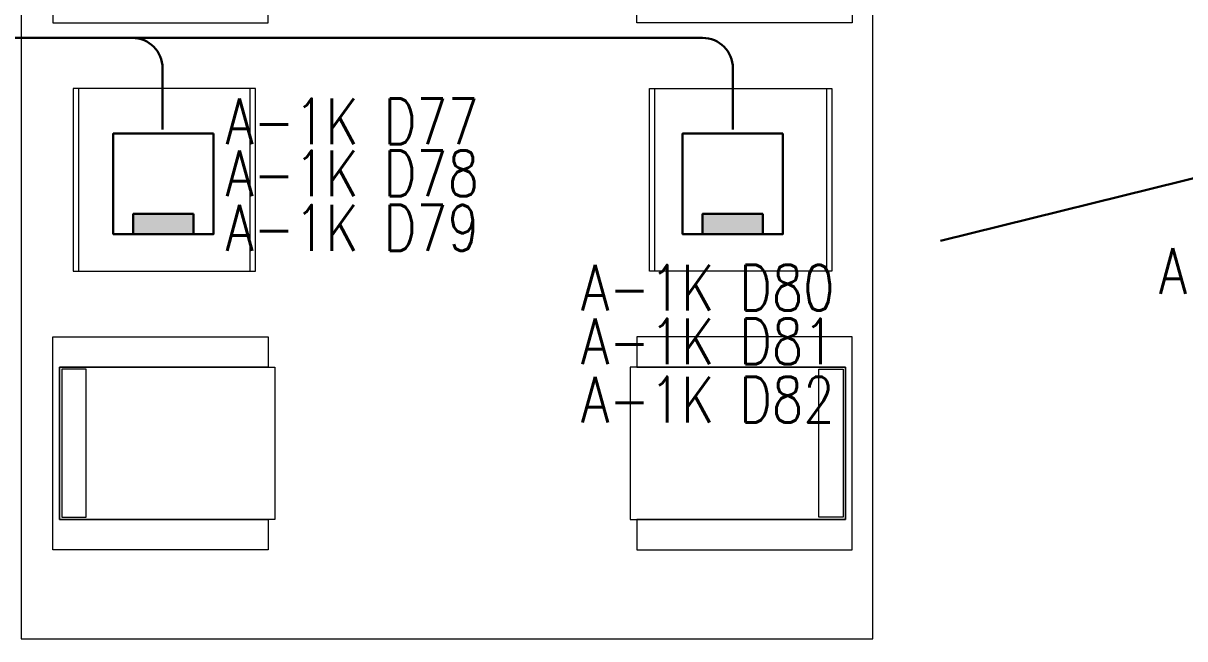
# Model space of a CAD drawing. Extents: x -2050 to 29725, y -1777 to 6820.
# Drawn here: x 21363.2 to 21745, y 2515.7 to 2717.9 of the extents above; entities that cross this region are included whole.
import ezdxf

# ---------------------------------------------------------------- set-up
doc = ezdxf.new("R2010")
doc.units = 0
doc.header["$LTSCALE"] = 25
doc.header["$MEASUREMENT"] = 0
doc.layers.get('0').update_dxf_attribs({"color": 9, "lineweight": 9})
for name, color, linetype, lineweight in [('05', 9, 'Continuous', 9), ('DATA YER', 30, 'Continuous', 30), ('E-DAHİLİ DOME KAMERA', 7, 'Continuous', 30), ('E-DAHİLİ KAMERA', 7, 'Continuous', 30), ('E-DÖŞEME (ŞAP İÇİ) PRİZ KUTUSU', 7, 'Continuous', 30), ('E-YAZI', 7, 'Continuous', 30)]:
    doc.layers.add(name, color=color, linetype=linetype, lineweight=lineweight)
doc.styles.add('E-YAZI', font='txttw.shx')

# ---------------------------------------------------------------- blocks, each defined once
blk = doc.blocks.new('p-audi-lounge_sehpa1')
for points in [[(0, 60), (60, 60), (60, 0), (0, 0)], [(1.76, 60), (58.24, 60), (58.24, 0), (1.76, 0)]]:
    blk.add_lwpolyline(points, close=True)
blk = doc.blocks.new('p-audi_koltuk1')
for points in [[(60, -70.8), (70, -70.8), (70, 0), (0, 0), (0, -70.8), (10, -70.8), (10, -2.2), (60, -2.2), (60, -70.8)], [(10, -73), (60, -73), (60, -2.2), (10, -2.2), (10, -73)], [(59.3, -10.9), (10.7, -10.9), (10.7, -2.9), (59.3, -2.9), (59.3, -10.9)]]:
    blk.add_lwpolyline(points, close=True)
blk = doc.blocks.new('p-waiting')
at = {"layer": '05'}
blk.add_lwpolyline([(-140, 0), (140, 0), (140, 280), (-140, 280)], close=True, dxfattribs=at)
for p, rotation in [((-129.54, 202.26), 90.00000000000001), ((133.21, 99.18), 270)]:
    blk.add_blockref('p-audi_koltuk1', p, dxfattribs=dict(at, rotation=rotation))
at = {"layer": '05', "xscale": -1}
for p, rotation in [((133.21, 202.26), 270), ((-129.54, 99.18), 90)]:
    blk.add_blockref('p-audi_koltuk1', p, dxfattribs=dict(at, rotation=rotation))
blk.add_blockref('p-audi-lounge_sehpa1', (-62.9, 120.72), dxfattribs=at)
at = {"layer": '05'}
blk.add_blockref('p-audi-lounge_sehpa1', (66.57, 120.72), dxfattribs=at)
blk = doc.blocks.new('10_DÖŞEME (ŞAP İÇİ) PRİZ KUTUSU')
at = {"layer": 'E-DÖŞEME (ŞAP İÇİ) PRİZ KUTUSU'}
blk.add_hatch(color=5, dxfattribs=at).paths.add_polyline_path([(0.734, 0.216), (0.734, 0.706), (-0.734, 0.706), (-0.734, 0.216)])
at = {"layer": 'E-DÖŞEME (ŞAP İÇİ) PRİZ KUTUSU', "color": 5}
for points in [[(1.224, 2.664), (1.224, 0.216), (-1.224, 0.216), (-1.224, 2.664)], [(0.734, 0.706), (0.734, 0.216), (-0.734, 0.216), (-0.734, 0.706)]]:
    blk.add_lwpolyline(points, close=True, dxfattribs=at)
blk = doc.blocks.new('100_DAHİLİ DOME KAMERA')
at = {"layer": 'E-DAHİLİ DOME KAMERA', "color": 4}
for p, q in [((-1.936, 0.715), (-1.936, -0.689)), ((0.82, 0.715), (-1.936, 0.715)), ((0.82, -0.689), (0.82, 0.715)), ((0.82, 0.294), (2.131, 0.668)), ((2.131, 0.668), (2.131, -0.643)), ((0.82, -0.268), (2.131, -0.643)), ((-1.936, -0.689), (0.82, -0.689))]:
    blk.add_line(p, q, dxfattribs=at)
at = {"layer": 'E-DAHİLİ DOME KAMERA', "color": 4, "linetype": 'Continuous'}
blk.add_circle((0, 0), 2.566, dxfattribs=at)
at = {"layer": 'E-DAHİLİ KAMERA', "color": 4}
for q in [(12.981, 6.264), (12.981, -6.264)]:
    blk.add_line((2.131, 0), q, dxfattribs=at)

msp = doc.modelspace()

# ---------------------------------------------------------------- linework, layer by layer
at = {"layer": 'DATA YER'}
for p, q in [((20982.46, 2713.06), (21586.46, 2713.06)), ((21408.97, 2682.94), (21408.97, 2703.06)), ((21596.46, 2703.06), (21596.46, 2682.94))]:
    msp.add_line(p, q, dxfattribs=at)
for centre in [(21398.97, 2703.06), (21586.46, 2703.06)]:
    msp.add_arc(centre, 10, 0, 90, dxfattribs=at)

# ---------------------------------------------------------------- block references
at = {"layer": '05'}
msp.add_blockref('p-waiting', (21502.44, 2515.75), dxfattribs=at)
at = {"layer": 'E-DAHİLİ DOME KAMERA', "xscale": 10, "yscale": 10, "zscale": 10, "rotation": 223.8771695372239}
msp.add_blockref('100_DAHİLİ DOME KAMERA', (21801.67, 2691.27), dxfattribs=at)
at = {"layer": 'E-DÖŞEME (ŞAP İÇİ) PRİZ KUTUSU', "xscale": 13.48039215686274, "yscale": 13.48039215686274, "zscale": 13.48039215686274}
for p in [(21409.22, 2645.73), (21596.4, 2645.73)]:
    msp.add_blockref('10_DÖŞEME (ŞAP İÇİ) PRİZ KUTUSU', p, dxfattribs=at)

# ---------------------------------------------------------------- texts
at = {"layer": 'E-YAZI', "color": 6, "style": 'E-YAZI', "width": 0.8}
for s, p in [('A-1K D77', (21429.66, 2678.14)), ('A-1K D78', (21429.66, 2661.05)), ('A-1K D79', (21429.66, 2643.18)), ('A-1K C7', (21736.5, 2628.96)), ('A-1K D80', (21546.54, 2623.5)), ('A-1K D81', (21546.54, 2605.89)), ('A-1K D82', (21546.54, 2586.78))]:
    msp.add_text(s, height=15, dxfattribs=at).set_placement(p)

doc.saveas('drawing.dxf')
